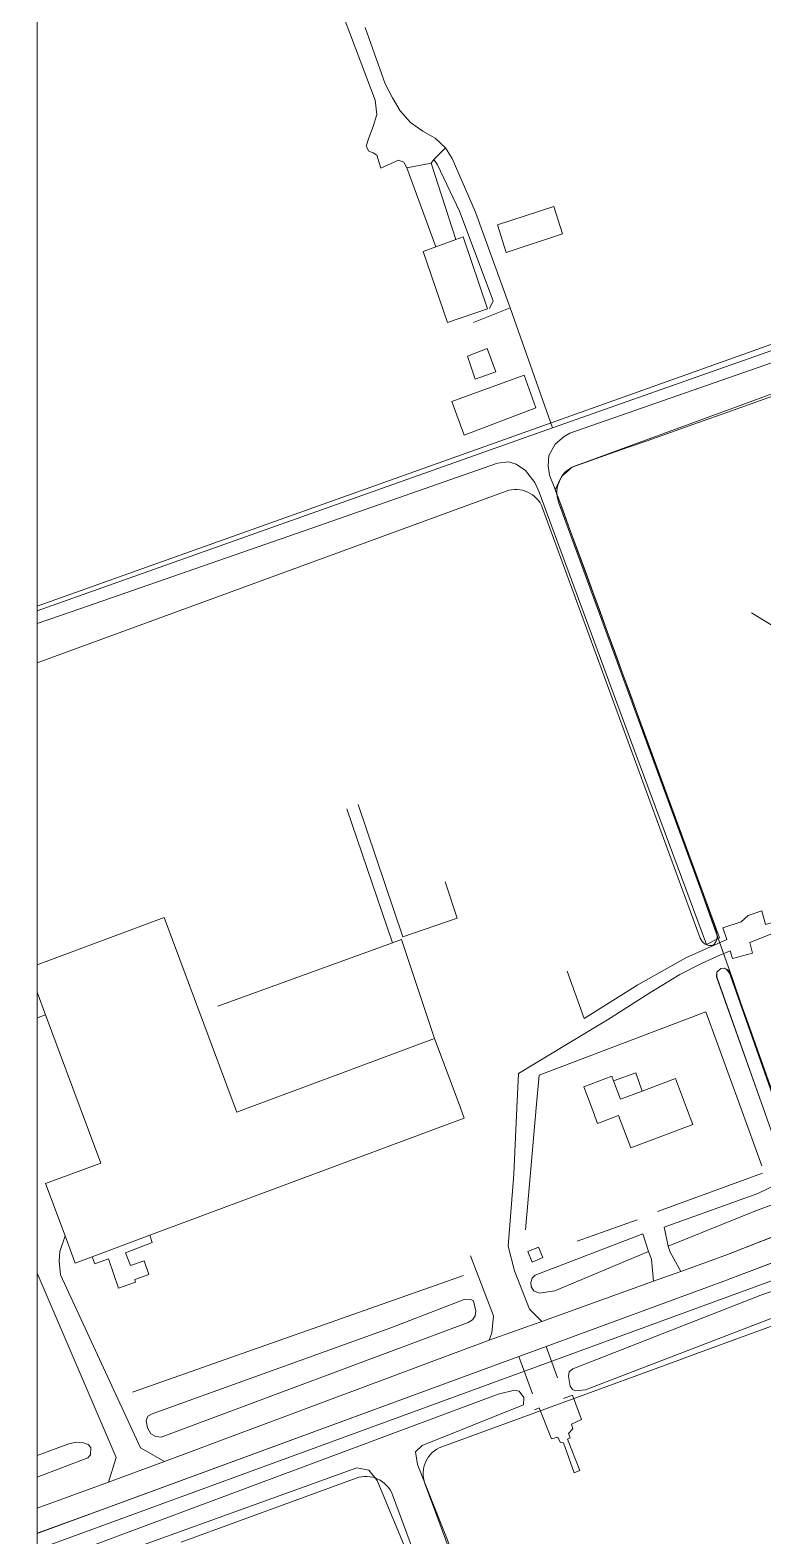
# Model space of a CAD drawing. Header units: millimetres. Extents: x 111563 to 112628, y 522776 to 523529.
# Drawn here: x 111563 to 111691.7, y 522924.8 to 523189.4 of the extents above; entities that cross this region are included whole.
import ezdxf

# ---------------------------------------------------------------- set-up
doc = ezdxf.new("R2010")
doc.units = ezdxf.units.MM
for name, color, linetype, lineweight, true_color in [('B01 hoofdgebouw', 253, 'Continuous', 0, 0xadadad), ('B02 bijgebouw', 253, 'Continuous', 0, 0xadadad), ('B11 dakrand', 253, 'Continuous', 0, 0xadadad), ('B14 dakr bijgeb', 253, 'Continuous', 0, 0xadadad), ('border', 18, 'Continuous', 0, 0x000000), ('event roads', 1, 'Continuous', 0, 0xff0000), ('FIELD W - hull', 18, 'Continuous', 0, 0x000000), ('KOP -ACHTERGROND', 47, 'Continuous', 0, 0x7f6f3f), ('Q05 bomenrij-groep', 3, 'Continuous', 0, 0x00ff00), ('T22 vlakafsluiter', 253, 'Continuous', 0, 0xadadad), ('V00 kant verhard', 253, 'Continuous', 0, 0xadadad), ('V01 kant gesl verh', 253, 'Continuous', 0, 0xadadad), ('V02 kant open verh', 253, 'Continuous', 0, 0xadadad), ('W00 kant water', 5, 'Continuous', 0, 0x0000ff)]:
    doc.layers.add(name, color=color, linetype=linetype, lineweight=lineweight, true_color=true_color)

msp = doc.modelspace()

# ---------------------------------------------------------------- hatches: boundary and pattern name
at = {"layer": 'FIELD W - hull'}
h = msp.add_hatch(dxfattribs=at)
h.set_pattern_fill('AR-B816', color=256, scale=1000, style=0)
edge = h.paths.add_edge_path(flags=0)
edge.add_arc((112003.6636, 523380.94983), 235.05998, 234.8021657, 235.8021657)
edge.add_arc((119353.89098, 523392.19037), 7485.16917, 181.574430715, 182.574430715)
edge.add_arc((115511.43157, 512811.50529), 10870.30671, 109.536752836, 110.536752836)
edge.add_arc((111575.81362, 522917.07557), 142.82966, 31.1578188, 32.1578188)
edge.add_arc((105054.2858, 520670.64764), 7036.75004, 19.271552617, 20.271552617)
edge.add_arc((111519.4124, 523179.84015), 153.29693, 332.3374589, 333.3374589)
edge.add_arc((111569.39683, 523212.76772), 133.856, 310.5445696, 311.5445696)
edge.add_arc((107392.6406, 535182.77648), 12801.72952, 289.46308754, 290.46308754)
at = {"layer": 'V00 kant verhard'}
h = msp.add_hatch(dxfattribs=at)
h.set_pattern_fill('AR-B816', color=256, scale=1000, style=0)
h.paths.add_polyline_path([(111564.203, 522925.30589), (111574.237, 522928.922), (111648.81, 522956.323), (111653.578, 522958.075), (111684.833, 522969.56), (111717.594, 522982.053), (111766.589, 523000), (111785.827, 523007.047), (111846.019, 523029.033), (111919.554, 523055.885), (111997.758, 523084.682), (112000, 523085.506), (112129.266, 523132.794), (112163.89, 523145.73), (112169.973, 523147.57), (112251.939, 523177.832), (112293.341, 523192.061), (112307.349, 523196.147), (112317.532, 523198.736), (112336.925, 523203.058), (112357.313, 523206.06), (112385.093, 523208.894), (112413.799, 523210.118), (112455.44, 523211.317), (112511.08, 523213.456), (112512.483, 523213.32), (112524.16, 523214.324), (112556.377, 523215.145), (112570.656, 523215.792), (112577.663, 523215.481), (112580.338, 523214.259), (112591.553, 523214.606), (112592.911, 523215.711), (112594.349, 523216.402), (112625.981, 523217.424), (112625.88726, 523221.31514), (112620.612, 523221.262), (112615.762, 523221.152), (112595.972, 523220.702), (112591.747, 523220.606), (112590.414, 523221.04), (112581.209, 523220.583), (112578.298, 523220.438), (112576.894, 523219.868), (112527.434, 523217.889), (112492.556, 523216.869), (112480.869, 523216.813), (112446.92, 523215.407), (112393.223, 523213.707), (112376.531, 523212.526), (112359.956, 523210.937), (112340.586, 523208.094), (112321.174, 523203.621), (112302.967, 523198.996), (112286.647, 523194.219), (112241.57, 523178.283), (112173.721, 523153.676), (112000, 523089.86), (111951.473, 523072.153), (111876.487, 523044.72), (111789.528, 523012.681), (111754.789, 523000), (111702.329, 522980.85), (111685.165, 522974.131), (111677.263, 522971.287), (111672.44, 522969.551), (111652.829, 522962.492), (111643.615, 522959.175), (111586.591, 522937.857), (111576.77, 522934.264), (111564.203, 522929.66665), (111562.98567, 522929.20483)], flags=0)
h = msp.add_hatch(dxfattribs=at)
h.set_pattern_fill('AR-B816', color=256, scale=1000, style=0)
h.paths.add_polyline_path([(111564.203, 522970.97756), (111569.125, 522977.54), (111568.227, 522974.805), (111568.058, 522973.065), (111568.315, 522970.702), (111582.369, 522940.312), (111586.591, 522937.857), (111576.77, 522934.264), (111578.072, 522938.585)], flags=0)
h = msp.add_hatch(dxfattribs=at)
h.set_pattern_fill('AR-B816', color=256, scale=1000, style=0)
h.paths.add_polyline_path([(111652.829, 522962.492), (111650.691, 522964.643), (111648.042, 522971.368), (111646.918, 522975.742), (111640.315, 522974.022), (111644.332, 522963.482), (111644.055, 522960.507), (111643.615, 522959.175)], flags=0)
at = {"layer": 'V02 kant open verh'}
h = msp.add_hatch(dxfattribs=at)
h.set_pattern_fill('AR-B816', color=256, scale=1000, style=0)
h.paths.add_polyline_path([(111653.578, 522958.075), (111655.59, 522952.601), (111651.225, 522949.75), (111648.81, 522956.323)], flags=0)
at = {"layer": 'W00 kant water'}
h = msp.add_hatch(dxfattribs=at)
h.set_pattern_fill('AR-B816', color=256, scale=1000, style=0)
h.paths.add_polyline_path([(111564.203, 523087.33283), (111641.845, 523114.927), (111654.727, 523119.478), (111708.352, 523138.424), (111766.612, 523158.829), (111807.055, 523173.017), (111818.066, 523175.869), (111821.941, 523176.77), (111824.387, 523177.834), (111826.004, 523179.317), (111826.888, 523181.344), (111827.268, 523183.376), (111828.188, 523195.833), (111830.628, 523211.697), (111832.273, 523220.324), (111832.959, 523225.256), (111833.274, 523229.936), (111833.824, 523234.391), (111834.17, 523238.622), (111834.457, 523241.808), (111835.396, 523243.5), (111836.123, 523243.868), (111837.074, 523242.618), (111837.125, 523242.372), (111837.27, 523241.41), (111836.329, 523231.235), (111834.986, 523220.768), (111834.072, 523215.883), (111832.991, 523210.481), (111831.865, 523205.201), (111831.35, 523201.135), (111830.974, 523196.722), (111830.673, 523193.157), (111830.542, 523189.915), (111830.446, 523186.871), (111830.355, 523184.035), (111830.36441, 523182.70612), (111830.68942, 523182.09489), (111831.45208, 523181.90422), (111832, 523182), (111834.3085, 523182.79532), (111845.14254, 523186.31506), (111861.26492, 523192.25339), (111867.39609, 523195.64743), (111869.62958, 523196.5452), (111871.16237, 523197.02694), (111872.34481, 523197.09263), (111873.72432, 523196.74228), (111874.55641, 523196.06347), (111875.03814, 523195.18759), (111875.18967, 523192.8595), (111875.21157, 523191.04205), (111876.56682, 523139.36115), (111879, 523078), (111879.38888, 523063.02193), (111879, 523062), (111878.17176, 523061.36967), (111876.46905, 523061.29399), (111875.71228, 523061.71021), (111875.56093, 523062.50481), (111875.37174, 523065.79672), (111875.23389, 523083.32228), (111873.44422, 523129.04004), (111871.65456, 523175.73397), (111871.44758, 523189.0727), (111868.73597, 523190.56409), (111865.7532, 523190.15734), (111841.48428, 523182.29367), (111824.01, 523174.786), (111820.99, 523173.928), (111817.357, 523173.308), (111799.689, 523168.577), (111763.25, 523156.187), (111708.427, 523136.245), (111657.769, 523118.552), (111656.752, 523118.007), (111655.174, 523116.632), (111654.065, 523114.616), (111653.96496, 523112.81332), (111654.22043, 523111.17104), (111655.018, 523109.132), (111684.03, 523029.871), (111681.749, 523028.73), (111668.443, 523064.704), (111652.356, 523108.198), (111651.58867, 523109.89048), (111650, 523112), (111648.365, 523113.111), (111647.02, 523113.506), (111645.052, 523113.286), (111612.441, 523101.866), (111570.211, 523087.182), (111564.203, 523085.1219)], flags=0)
h = msp.add_hatch(dxfattribs=at)
h.set_pattern_fill('AR-B816', color=256, scale=1000, style=0)
h.paths.add_polyline_path([(111674.35, 522979.07), (111690.748, 522984.989), (111694.282, 522986.695), (111695.117, 522987.462), (111695.637, 522988.57), (111691.691, 523000), (111683.536, 523023.034), (111683.576, 523023.877), (111684.251, 523024.491), (111684.898, 523024.539), (111685.64, 523024.22), (111694.187, 523000), (111697.647, 522990.612), (111698.605, 522989.236), (111699.997, 522988.631), (111703.605, 522989.278), (111730.46, 523000), (111737.498, 523002.809), (111783.806, 523019.107), (111794.137, 523023.621), (111843.447, 523042.043), (111891.4589, 523059.60986), (111896.71759, 523061.37687), (111897.75284, 523061.37687), (111898.67911, 523060.77751), (111899.44314, 523059.04583), (111899.47543, 523057.87151), (111898.66524, 523057.28029), (111896.5025, 523056.51862), (111813.183, 523027.367), (111795.042, 523020.829), (111786.077, 523016.613), (111739.642, 523000), (111690.55, 522981.999), (111675.019, 522975.735)], flags=0)
h = msp.add_hatch(dxfattribs=at)
h.set_pattern_fill('AR-B816', color=256, scale=1000, style=0)
h.paths.add_polyline_path([(111789.583, 523000), (111801.631, 523004.244), (111817.509, 523009.495), (111881.00773, 523032.76225), (111880.993, 523036.316), (111836.468, 523019.919), (111800.3, 523006.873), (111789.062, 523002.51), (111782.188, 523000), (111749.949, 522988.229), (111727.342, 522979.69), (111691.331, 522967.096), (111658.313, 522954.187), (111657.669, 522953.614), (111657.528, 522952.889), (111657.838, 522951.098), (111658.202, 522950.561), (111658.785, 522950.286), (111660.526, 522950.459), (111701.773, 522966.333), (111741.754, 522980.865), (111757.562, 522987.852)], flags=0)
h = msp.add_hatch(dxfattribs=at)
h.set_pattern_fill('AR-B816', color=256, scale=1000, style=0)
h.paths.add_polyline_path([(111670.56, 522977.865), (111671.584, 522974.79), (111655.141, 522967.899), (111652.405, 522967.467), (111651.455, 522967.845), (111650.967, 522968.551), (111650.888, 522969.357), (111651.168, 522970.125), (111651.662, 522970.628)], flags=0)
h = msp.add_hatch(dxfattribs=at)
h.set_pattern_fill('AR-B816', color=256, scale=1000, style=0)
h.paths.add_polyline_path([(111641.28, 522964.316), (111641.137, 522963.498), (111640.665, 522962.8), (111639.921, 522962.295), (111585.995, 522942.159), (111585.037, 522942.26), (111584.165, 522942.764), (111583.585, 522943.815), (111583.344, 522945.115), (111583.652, 522945.872), (111584.41, 522946.248), (111626.337, 522961.346), (111639.222, 522966.341), (111640.25, 522966.432), (111640.851, 522966.12)], flags=0)
h = msp.add_hatch(dxfattribs=at)
h.set_pattern_fill('AR-B816', color=256, scale=1000, style=0)
h.paths.add_polyline_path([(111564.203, 522916.5213), (111648.74, 522947.114), (111649.602, 522947.856), (111649.693, 522949.128), (111648.846, 522950.214), (111648.058, 522950.439), (111645.184, 522949.716), (111564.203, 522919.47063)], flags=0)
h = msp.add_hatch(dxfattribs=at)
h.set_pattern_fill('AR-B816', color=256, scale=1000, style=0)
h.paths.add_polyline_path([(111564.203, 522916.5213), (111620.35066, 522936.75414), (111622.47204, 522936.35553), (111623.94083, 522934.54779), (111640.19765, 522895.36468), (111641.01495, 522894.22046), (111646.40914, 522894.00251), (111647.66234, 522894.4929), (111647.55336, 522895.58263), (111631.03095, 522937.36212), (111630.63865, 522939.58518), (111631.81556, 522940.69671), (111649.602, 522947.856), (111649.693, 522949.128), (111648.846, 522950.214), (111648.058, 522950.439), (111645.184, 522949.716), (111564.203, 522919.47063)], flags=0)
h = msp.add_hatch(dxfattribs=at)
h.set_pattern_fill('AR-B816', color=256, scale=1000, style=0)
h.paths.add_polyline_path([(111564.203, 522935.13775), (111573.101, 522938.503), (111573.588, 522939.071), (111573.652, 522940.353), (111573.159, 522940.875), (111572.199, 522941.225), (111571.074, 522941.293), (111569.754, 522940.998), (111564.203, 522938.93372)], flags=0)

# ---------------------------------------------------------------- linework, layer by layer
at = {"layer": 'B01 hoofdgebouw', "linetype": 'Continuous', "lineweight": 0}
for p, q in [((111586.505, 523033.488), (111564.203, 523025.16735)), ((111599, 523000), (111586.505, 523033.488)), ((111564.203, 523020.3272), (111565.674, 523016.384)), ((111565.674, 523016.384), (111571.787, 523000)), ((111638.544, 523000), (111634.089, 523011.939)), ((111617.664, 523006.117), (111602.379, 523000.413)), ((111602.379, 523000.413), (111601.272, 523000))]:
    msp.add_line(p, q, dxfattribs=at)
for points in [[(111634.089, 523011.939), (111633.989, 523012.208), (111617.664, 523006.117)], [(111665.45, 523004.773), (111665.148, 523005.575), (111660.223, 523003.721), (111661.623, 523000)], [(111670.475, 523002.969), (111666.668, 523001.536), (111665.45, 523004.773)], [(111678.255, 523000), (111676.311, 523005.166), (111670.475, 523002.969)], [(111661.623, 523000), (111662.642, 522997.292), (111666.315, 522998.675), (111668.45, 522993.003), (111679.345, 522997.104), (111678.255, 523000)], [(111651.159, 522972.923), (111650.373, 522974.783), (111652.234, 522975.569), (111653.019, 522973.708), (111651.159, 522972.923)]]:
    msp.add_lwpolyline(points, dxfattribs=at)
at = {"layer": 'B02 bijgebouw', "linetype": 'Continuous', "lineweight": 0}
msp.add_line((111573.894, 522973.869), (111583.995, 522977.638), dxfattribs=at)
for points in [[(111571.787, 523000), (111575.398, 522990.323), (111565.705, 522986.706), (111569.125, 522977.54)], [(111583.995, 522977.638), (111639.202, 522998.237), (111638.544, 523000)], [(111601.272, 523000), (111599.278, 522999.256), (111599, 523000)], [(111569.125, 522977.54), (111570.91, 522972.756), (111573.894, 522973.869)]]:
    msp.add_lwpolyline(points, dxfattribs=at)
at = {"layer": 'B11 dakrand', "linetype": 'Continuous', "lineweight": 0}
msp.add_line((111634.243, 523151.303), (111637.726, 523152.58), dxfattribs=at)
msp.add_lwpolyline([(111637.726, 523152.58), (111639.054, 523153.067), (111643.275, 523140.409), (111636.293, 523137.994), (111632.029, 523150.491), (111634.243, 523151.303)], dxfattribs=at)
at = {"layer": 'B14 dakr bijgeb', "linetype": 'Continuous', "lineweight": 0}
for p, q in [((111595.957, 523017.872), (111626.61, 523029.017)), ((111565.674, 523016.384), (111564.203, 523015.81891))]:
    msp.add_line(p, q, dxfattribs=at)
for points in [[(111646.58, 523150.307), (111656.486, 523153.603), (111654.978, 523158.419), (111645.067, 523155.184), (111646.58, 523150.307)], [(111643.258, 523133.424), (111644.773, 523129.334), (111641.142, 523128.028), (111639.806, 523132.121), (111643.258, 523133.424)], [(111649.743, 523128.735), (111651.772, 523123.032), (111639.211, 523118.233), (111637.043, 523124.146), (111649.743, 523128.735)], [(111626.61, 523029.017), (111628.195, 523029.593), (111633.989, 523012.208)], [(111670.475, 523002.969), (111669.362, 523006.191), (111665.45, 523004.773)], [(111583.995, 522977.638), (111584.429, 522976.346), (111579.745, 522974.576), (111580.597, 522972.296), (111583.01, 522973.16), (111583.815, 522970.73), (111581.376, 522969.871), (111581.516, 522969.412), (111578.505, 522968.356), (111576.735, 522973.5), (111574.346, 522972.596), (111573.894, 522973.869)]]:
    msp.add_lwpolyline(points, dxfattribs=at)
at = {"layer": 'border'}
msp.add_line((111564.203, 523396.55553), (111564.203, 522776.255), dxfattribs=at)
at = {"layer": 'event roads'}
msp.add_line((111785.22996, 523028.68928), (111689.63883, 523087.00601), dxfattribs=at)
at = {"layer": 'FIELD W - hull'}
msp.add_lwpolyline([(111868.17469, 523188.86664, 0.004363351), (111871.54764, 523186.53129, 0.004363351), (111876.27649, 523055.97772, 0.004363351), (111698.03944, 522990.97523, 0.004363351), (111696.7311, 522993.09711, 0.004363351), (111655.18709, 523108.67005, 0.004363351), (111656.4085, 523111.05048, 0.004363351), (111658.17046, 523112.58454, 0.004363351)], format="xyb", close=True, dxfattribs=at)
at = {"layer": 'KOP -ACHTERGROND'}
for p, q in [((111827.01068, 523182.00002), (111564.203, 523088.14544)), ((111564.203, 523088.14544), (111827.01068, 523182.00002)), ((111646.55521, 523108.37121), (111564.203, 523078.18397)), ((111680.66571, 523029.84393), (111652.97059, 523105.39752)), ((111877.39408, 523037.10648), (111564.203, 522922.43918)), ((111677.51702, 522955.93992), (111878.88844, 523029.66677)), ((111684.833, 522969.56), (111717.594, 522982.053)), ((111702.329, 522980.85), (111685.165, 522974.131)), ((111685.165, 522974.131), (111677.263, 522971.287)), ((111677.263, 522971.287), (111672.44, 522969.551)), ((111672.44, 522969.551), (111652.829, 522962.492)), ((111653.578, 522958.075), (111684.833, 522969.56)), ((111652.829, 522962.492), (111643.615, 522959.175)), ((111643.615, 522959.175), (111586.591, 522937.857)), ((111648.81, 522956.323), (111653.578, 522958.075)), ((111564.203, 522925.23512), (111648.81, 522956.323)), ((111574.237, 522928.922), (111648.81, 522956.323)), ((111586.591, 522937.857), (111576.77, 522934.264)), ((111576.77, 522934.264), (111564.203, 522929.66665)), ((111564.203, 522925.30589), (111574.237, 522928.922))]:
    msp.add_line(p, q, dxfattribs=at)
for points in [[(111878.29823, 523060.2472, -0.425884226), (111876.15617, 523062.17825), (111872.26293, 523184.10958, 0.51118763), (111865.54463, 523188.64455), (111658.76101, 523112.8454, 0.414213562), (111655.78732, 523106.43002), (111683.50702, 523030.80937, -0.322023025), (111682.88056, 523028.56087)], [(111695.72412, 522988.60084), (111683.66698, 523022.66395, -0.097208529), (111683.55461, 523023.4261), (111683.576, 523023.877), (111684.251, 523024.491), (111684.898, 523024.539), (111684.83538, 523024.56592, -0.209360696), (111685.93146, 523023.39409), (111694.07975, 523000.30392)], [(111677.52053, 522955.93047), (111635.28089, 522940.47471, 0.415449154), (111632.31077, 522934.04127), (111645.30404, 522898.99017)], [(111639.40701, 522897.56156), (111626.63411, 522932.00732, 0.413005614), (111620.22701, 522934.96413), (111589.53753, 522923.72793)]]:
    msp.add_lwpolyline(points, format="xyb", dxfattribs=at)
for points in [[(111653.578, 522958.075), (111684.833, 522969.56), (111717.594, 522982.053), (111766.589, 523000)], [(111754.789, 523000), (111702.329, 522980.85), (111685.165, 522974.131), (111677.263, 522971.287)]]:
    msp.add_lwpolyline(points, dxfattribs=at)
for centre, radius, start, end in [((111648.27605, 523103.67667), 5, 20.1310481, 110.1310481), ((111682.54353, 523030.53226), 2, 200.1310481, 279.7016139)]:
    msp.add_arc(centre, radius, start, end, dxfattribs=at)
at = {"layer": 'Q05 bomenrij-groep', "linetype": 'Continuous', "lineweight": 0}
for p, q in [((111649.964, 522978.581), (111651.875, 523000)), ((111687.791, 523000), (111691.506, 522989.81)), ((111673.332, 522981.879), (111691.599, 522988.533)), ((111659.024, 522976.582), (111669.565, 522980.35)), ((111673.143, 522981.81), (111673.332, 522981.879)), ((111580.98, 522950.048), (111639.092, 522970.583))]:
    msp.add_line(p, q, dxfattribs=at)
msp.add_lwpolyline([(111651.875, 523000), (111652.389, 523005.758), (111681.626, 523016.907), (111687.791, 523000)], dxfattribs=at)
at = {"layer": 'T22 vlakafsluiter', "linetype": 'Continuous', "lineweight": 0}
for p, q in [((111635.913, 523168.674), (111633.866, 523166.627)), ((111647.264, 523140.601), (111654.727, 523119.478)), ((111681.749, 523028.73), (111684.03, 523029.871)), ((111671.584, 522974.79), (111670.56, 522977.865)), ((111674.35, 522979.07), (111675.019, 522975.735))]:
    msp.add_line(p, q, dxfattribs=at)
at = {"layer": 'V00 kant verhard', "linetype": 'Continuous', "lineweight": 0}
for p, q in [((111643.677, 523140.463), (111644.303, 523141.804)), ((111618.59, 523052.571), (111626.61, 523029.017)), ((111647.915, 522988.364), (111648.461, 523000)), ((111646.918, 522975.742), (111647.915, 522988.364)), ((111648.042, 522971.368), (111646.918, 522975.742)), ((111672.121, 522973.449), (111672.44, 522969.551)), ((111675.363, 522974.692), (111677.263, 522971.287)), ((111564.203, 522970.97756), (111578.072, 522938.585)), ((111650.691, 522964.643), (111648.042, 522971.368)), ((111672.44, 522969.551), (111677.263, 522971.287)), ((111652.829, 522962.492), (111672.44, 522969.551)), ((111652.829, 522962.492), (111650.691, 522964.643)), ((111643.615, 522959.175), (111652.829, 522962.492)), ((111586.591, 522937.857), (111643.615, 522959.175)), ((111648.81, 522956.323), (111653.578, 522958.075)), ((111574.237, 522928.922), (111648.81, 522956.323)), ((111578.072, 522938.585), (111576.77, 522934.264)), ((111564.203, 522929.66665), (111576.77, 522934.264)), ((111564.203, 522925.30589), (111574.237, 522928.922))]:
    msp.add_line(p, q, dxfattribs=at)
for points in [[(111620.617, 523053.296), (111628.46, 523030.068), (111637.95, 523033.361), (111635.888, 523039.751)], [(111685.919, 523027.589), (111686.347, 523026.26), (111689.839, 523027.193), (111689.379, 523029.06), (111702.676, 523034.334), (111707.863, 523035.873), (111707.61, 523036.817), (111702.219, 523035.189), (111692.138, 523032.234), (111691.468, 523034.621), (111689.099, 523033.789), (111687.854, 523032.694), (111684.642, 523031.633), (111685.343, 523029.599)], [(111657.313, 523024.05), (111660.294, 523015.738), (111669.694, 523021.653), (111678.154, 523026.365), (111685.343, 523029.598)], [(111685.919, 523027.589), (111683.597, 523026.615), (111680.86, 523025.376), (111677.078, 523023.463), (111671.838, 523020.218), (111664.381, 523015.478), (111657.205, 523011.127), (111648.747, 523006.082), (111648.461, 523000)], [(111653.578, 522958.075), (111684.833, 522969.56), (111717.594, 522982.053), (111766.589, 523000)], [(111754.789, 523000), (111702.329, 522980.85), (111685.165, 522974.131), (111677.263, 522971.287)], [(111586.591, 522937.857), (111582.369, 522940.312), (111568.315, 522970.702), (111568.058, 522973.065), (111568.227, 522974.805), (111569.125, 522977.54)], [(111640.315, 522974.022), (111644.332, 522963.482), (111644.055, 522960.507), (111643.615, 522959.175)], [(111656.624, 522948.961), (111658.225, 522949.511), (111659.803, 522945.269), (111658.027, 522944.431), (111658.312, 522943.619), (111657.517, 522942.784), (111657.827, 522942.024), (111657.372, 522941.8), (111659.49, 522936.324), (111658.508, 522935.891), (111656.642, 522941.169), (111656.072, 522941.256), (111655.663, 522942.169), (111654.552, 522941.877), (111652.398, 522947.297)]]:
    msp.add_lwpolyline(points, dxfattribs=at)
at = {"layer": 'V01 kant gesl verh', "linetype": 'Continuous', "lineweight": 0}
for p, q in [((111629.146, 523165.173), (111633.44, 523165.976)), ((111633.44, 523165.976), (111637.726, 523152.58)), ((111634.243, 523151.303), (111629.146, 523165.173)), ((111675.363, 522974.692), (111675.019, 522975.735)), ((111672.121, 522973.449), (111671.584, 522974.79))]:
    msp.add_line(p, q, dxfattribs=at)
at = {"layer": 'V02 kant open verh', "linetype": 'Continuous', "lineweight": 0}
for p, q in [((111647.264, 523140.601), (111640.832, 523138.03)), ((111653.578, 522958.075), (111655.59, 522952.601)), ((111648.81, 522956.323), (111651.225, 522949.75)), ((111651.544, 522946.961), (111652.398, 522947.297))]:
    msp.add_line(p, q, dxfattribs=at)
for points in [[(111610.536, 523210.107), (111611.237, 523209.821), (111623.58, 523177.054), (111623.847, 523174.579), (111623.204, 523172.448), (111622.445, 523170.43), (111621.995, 523168.982), (111622.475, 523168.127), (111623.223, 523167.824), (111623.854, 523167.387), (111624.553, 523165.143), (111627.657, 523166.53), (111628.618, 523166.185), (111629.146, 523165.173)], [(111621.831, 523189.813), (111625.333, 523179.94), (111626.626, 523177.5), (111627.985, 523175.193), (111629.777, 523173.168), (111631.929, 523171.609), (111634.088, 523170.413), (111635.913, 523168.674)], [(111635.913, 523168.674), (111637.115, 523166.808), (111641.185, 523157.389), (111647.264, 523140.601)], [(111633.44, 523165.976), (111633.866, 523166.627), (111634.512, 523165.696), (111638.383, 523157.572), (111644.303, 523141.804)]]:
    msp.add_lwpolyline(points, dxfattribs=at)
at = {"layer": 'W00 kant water', "linetype": 'Continuous', "lineweight": 0}
for points in [[(111564.203, 523087.33283), (111641.845, 523114.927), (111654.727, 523119.478), (111708.352, 523138.424), (111766.612, 523158.829), (111807.055, 523173.017), (111818.066, 523175.869), (111821.941, 523176.77), (111824.387, 523177.834), (111826.004, 523179.317), (111826.888, 523181.344), (111827.268, 523183.376), (111828.188, 523195.833)], [(111708.427, 523136.245), (111657.769, 523118.552), (111656.752, 523118.007), (111655.174, 523116.632), (111654.065, 523114.616), (111653.96496, 523112.81332), (111654.22043, 523111.17104), (111655.018, 523109.132), (111684.03, 523029.871), (111681.749, 523028.73), (111668.443, 523064.704), (111652.356, 523108.198), (111651.58867, 523109.89048), (111650, 523112), (111648.365, 523113.111), (111647.02, 523113.506), (111645.052, 523113.286), (111612.441, 523101.866), (111570.211, 523087.182), (111564.203, 523085.1219)], [(111789.583, 523000), (111801.631, 523004.244), (111817.509, 523009.495), (111881.00773, 523032.76225), (111880.993, 523036.316), (111836.468, 523019.919), (111800.3, 523006.873), (111789.062, 523002.51), (111782.188, 523000), (111749.949, 522988.229), (111727.342, 522979.69), (111691.331, 522967.096), (111658.313, 522954.187), (111657.669, 522953.614), (111657.528, 522952.889), (111657.838, 522951.098), (111658.202, 522950.561), (111658.785, 522950.286), (111660.526, 522950.459), (111701.773, 522966.333), (111741.754, 522980.865), (111757.562, 522987.852), (111789.583, 523000)], [(111691.691, 523000), (111683.536, 523023.034), (111683.576, 523023.877), (111684.251, 523024.491), (111684.898, 523024.539), (111685.64, 523024.22), (111694.187, 523000)], [(111739.642, 523000), (111690.55, 522981.999), (111675.019, 522975.735)], [(111674.35, 522979.07), (111690.748, 522984.989), (111694.282, 522986.695)], [(111670.56, 522977.865), (111651.662, 522970.628), (111651.168, 522970.125), (111650.888, 522969.357), (111650.967, 522968.551), (111651.455, 522967.845), (111652.405, 522967.467), (111655.141, 522967.899), (111671.584, 522974.79)], [(111641.28, 522964.316), (111641.137, 522963.498), (111640.665, 522962.8), (111639.921, 522962.295), (111585.995, 522942.159), (111585.037, 522942.26), (111584.165, 522942.764), (111583.585, 522943.815), (111583.344, 522945.115), (111583.652, 522945.872), (111584.41, 522946.248), (111626.337, 522961.346), (111639.222, 522966.341), (111640.25, 522966.432), (111640.851, 522966.12), (111641.28, 522964.316)], [(111564.203, 522916.5213), (111620.35066, 522936.75414), (111622.47204, 522936.35553), (111623.94083, 522934.54779), (111640.19765, 522895.36468), (111641.01495, 522894.22046), (111646.40914, 522894.00251), (111647.66234, 522894.4929), (111647.55336, 522895.58263), (111631.03095, 522937.36212), (111630.63865, 522939.58518), (111631.81556, 522940.69671), (111649.602, 522947.856), (111649.693, 522949.128), (111648.846, 522950.214), (111648.058, 522950.439), (111645.184, 522949.716), (111564.203, 522919.47063)], [(111564.203, 522935.13775), (111573.101, 522938.503), (111573.588, 522939.071), (111573.652, 522940.353), (111573.159, 522940.875), (111572.199, 522941.225), (111571.074, 522941.293), (111569.754, 522940.998), (111564.203, 522938.93372)]]:
    msp.add_lwpolyline(points, dxfattribs=at)

doc.saveas('drawing.dxf')
